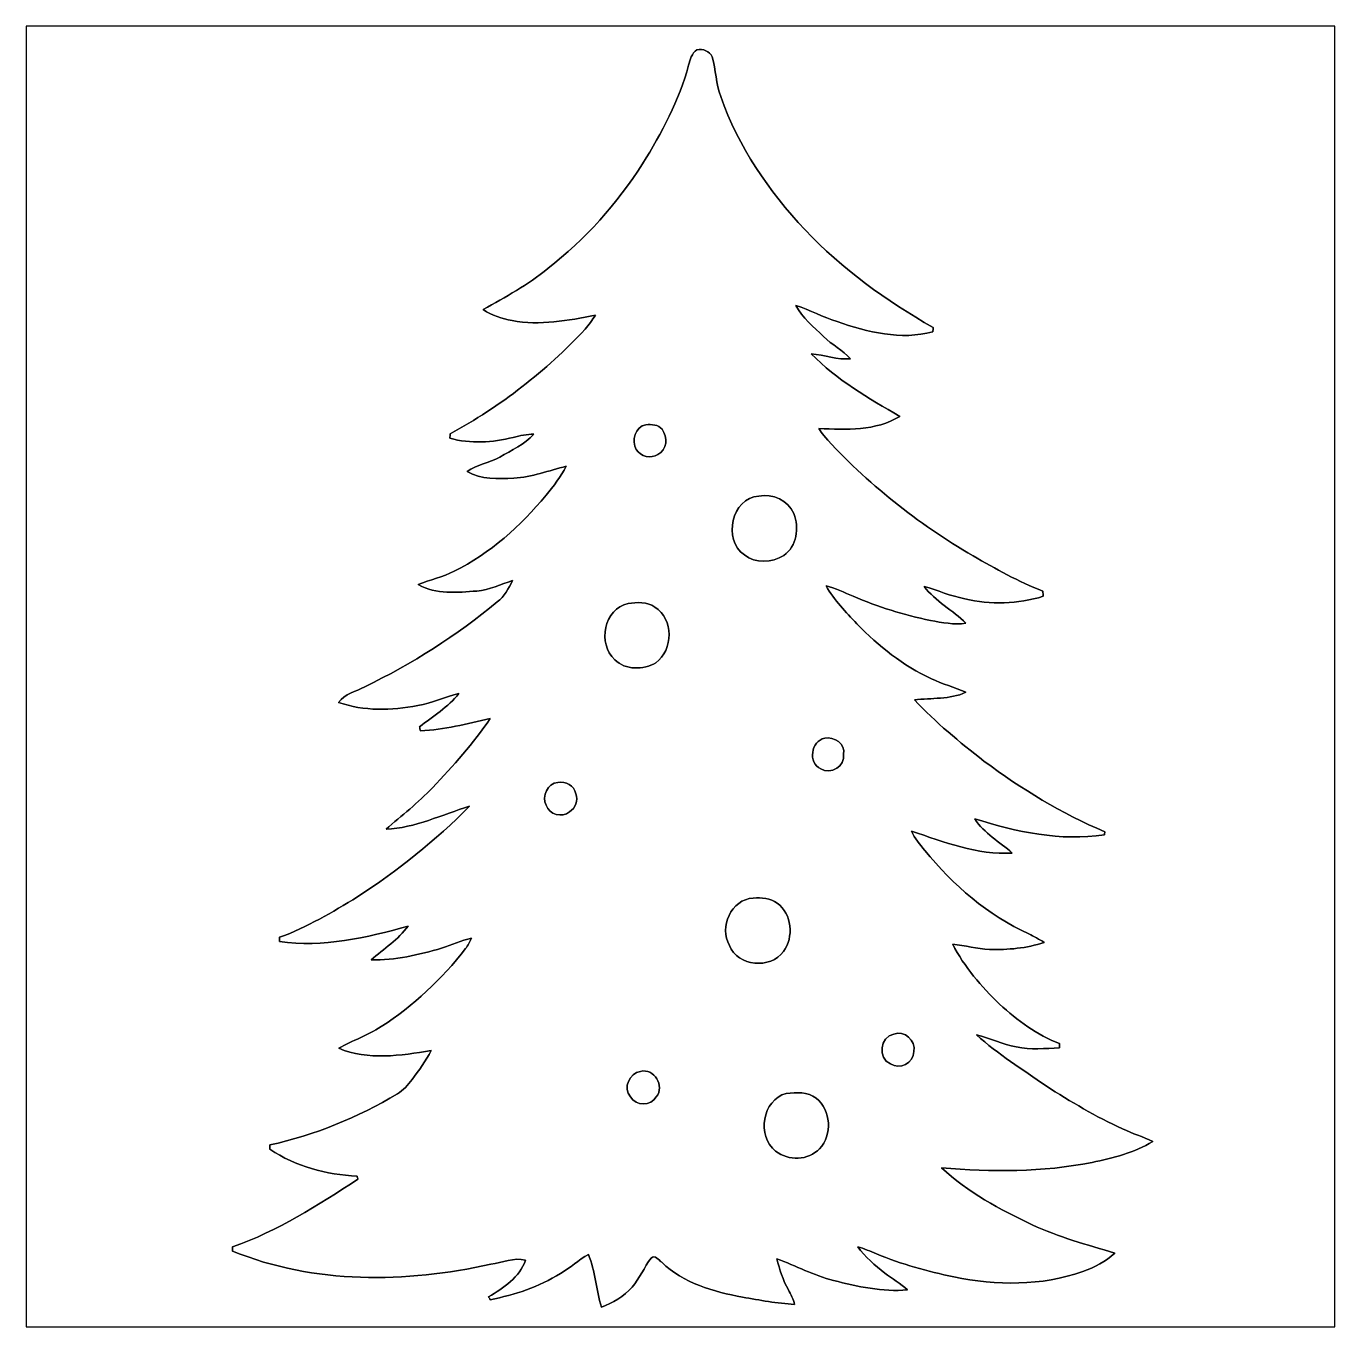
# Model space of a CAD drawing. Header units: centimetres. Extents: x -16.8 to 16.8, y -16.7 to 16.7.
import ezdxf

# ---------------------------------------------------------------- set-up
doc = ezdxf.new("R2010")
doc.units = ezdxf.units.CM
doc.header["$MEASUREMENT"] = 0
doc.layers.add('Layer 1', color=7, linetype='Continuous')

msp = doc.modelspace()

# ---------------------------------------------------------------- linework, layer by layer
at = {"layer": 'Layer 1', "color": 7}
for points, knots in [([(-16.77458, 16.66875), (-16.77458, 16.66875), (16.77458, 16.66875), (16.77458, 16.66875), (16.77458, 16.66875), (16.77458, 16.66875), (16.77458, -16.66875), (16.77458, -16.66875), (16.77458, -16.66875), (16.77458, -16.66875), (-16.77458, -16.66875), (-16.77458, -16.66875), (-16.77458, -16.66875), (-16.77458, -16.66875), (-16.77458, 16.66875), (-16.77458, 16.66875), (-16.77458, 16.66875), (-16.77458, 16.66875), (-16.77458, 16.66875), (-16.77458, 16.66875)], [0, 0, 0, 0, 0.16666667, 0.16666667, 0.16666667, 0.16666667, 0.33333333, 0.33333333, 0.33333333, 0.33333333, 0.5, 0.5, 0.5, 0.5, 0.66666667, 0.66666667, 0.66666667, 0.66666667, 1, 1, 1, 1]), ([(0.41945, 16.06091), (0.28751, 15.97519), (0.24342, 15.81079), (0.20779, 15.66792), (0.20779, 15.66792), (-0.03563, 14.76446), (-0.48331, 13.93366), (-0.97084, 13.14132), (-0.97084, 13.14132), (-1.62772, 12.12321), (-2.43911, 11.19681), (-3.4036, 10.4588), (-3.4036, 10.4588), (-3.90701, 10.03759), (-4.49086, 9.72996), (-5.05672, 9.40294), (-5.05672, 9.40294), (-4.83729, 9.25195), (-4.57447, 9.18069), (-4.31765, 9.12283), (-4.31765, 9.12283), (-3.60433, 8.98878), (-2.88255, 9.1253), (-2.18123, 9.26077), (-2.18123, 9.26077), (-2.26272, 9.13624), (-2.34809, 9.01418), (-2.44651, 8.9027), (-2.44651, 8.9027), (-3.44311, 7.82814), (-4.61716, 6.92115), (-5.90338, 6.21982), (-5.90338, 6.21982), (-5.90585, 6.19266), (-5.91044, 6.13869), (-5.91256, 6.11152), (-5.91256, 6.11152), (-5.38445, 5.95313), (-4.81753, 5.99969), (-4.28766, 6.12951), (-4.28766, 6.12951), (-4.11409, 6.17467), (-3.937, 6.20466), (-3.75779, 6.21277), (-3.75779, 6.21277), (-4.00085, 5.95277), (-4.32858, 5.79402), (-4.63479, 5.62187), (-4.63479, 5.62187), (-4.90149, 5.47229), (-5.22605, 5.43701), (-5.47335, 5.25498), (-5.47335, 5.25498), (-5.11493, 5.04578), (-4.6736, 5.06483), (-4.27461, 5.08388), (-4.27461, 5.08388), (-3.81106, 5.11281), (-3.37432, 5.27826), (-2.92806, 5.38903), (-2.92806, 5.38903), (-3.0667, 5.11986), (-3.25367, 4.87856), (-3.44488, 4.64467), (-3.44488, 4.64467), (-4.09998, 3.85727), (-4.87962, 3.1556), (-5.80319, 2.6991), (-5.80319, 2.6991), (-6.09459, 2.546), (-6.41985, 2.48214), (-6.72147, 2.35444), (-6.72147, 2.35444), (-6.26357, 2.09515), (-5.72064, 2.15759), (-5.21935, 2.1904), (-5.21935, 2.1904), (-4.89832, 2.21827), (-4.60763, 2.36255), (-4.3053, 2.45992), (-4.3053, 2.45992), (-4.40831, 2.25989), (-4.51732, 2.05176), (-4.69653, 1.90959), (-4.69653, 1.90959), (-5.73934, 1.05516), (-6.88093, 0.31891), (-8.0966, -0.26388), (-8.0966, -0.26388), (-8.3252, -0.38418), (-8.60566, -0.44732), (-8.76794, -0.66499), (-8.76794, -0.66499), (-8.11495, -0.889), (-7.40445, -0.87806), (-6.73382, -0.74436), (-6.73382, -0.74436), (-6.37293, -0.67733), (-6.03532, -0.5267), (-5.68078, -0.43639), (-5.68078, -0.43639), (-5.95912, -0.78105), (-6.33977, -1.02553), (-6.69184, -1.28729), (-6.69184, -1.28729), (-6.68514, -1.31304), (-6.67173, -1.36419), (-6.66503, -1.38959), (-6.66503, -1.38959), (-6.05649, -1.36878), (-5.46735, -1.21003), (-4.87751, -1.0728), (-4.87751, -1.0728), (-5.30825, -1.71309), (-5.82613, -2.29164), (-6.35811, -2.84939), (-6.35811, -2.84939), (-6.72324, -3.23956), (-7.14939, -3.56376), (-7.54944, -3.91583), (-7.54944, -3.91583), (-6.79556, -3.88232), (-6.1154, -3.53801), (-5.40561, -3.3274), (-5.40561, -3.3274), (-6.28086, -4.19806), (-7.24817, -4.97628), (-8.28216, -5.65115), (-8.28216, -5.65115), (-8.92457, -6.03885), (-9.57404, -6.42973), (-10.28241, -6.68549), (-10.28241, -6.68549), (-10.28241, -6.71301), (-10.28241, -6.76804), (-10.28277, -6.79556), (-10.28277, -6.79556), (-9.16799, -6.95113), (-8.04721, -6.69466), (-6.97865, -6.39833), (-6.97865, -6.39833), (-7.23971, -6.74264), (-7.60166, -6.98782), (-7.93291, -7.2584), (-7.93291, -7.2584), (-7.31696, -7.28239), (-6.70983, -7.13317), (-6.12316, -6.96136), (-6.12316, -6.96136), (-5.86528, -6.88481), (-5.62081, -6.76381), (-5.35587, -6.71019), (-5.35587, -6.71019), (-5.39962, -6.80297), (-5.44759, -6.89504), (-5.5118, -6.97583), (-5.5118, -6.97583), (-6.11717, -7.7537), (-6.84318, -8.44656), (-7.6775, -8.97396), (-7.6775, -8.97396), (-8.01617, -9.20186), (-8.40881, -9.32533), (-8.76053, -9.52747), (-8.76053, -9.52747), (-8.01194, -9.84779), (-7.17127, -9.71268), (-6.39269, -9.58956), (-6.39269, -9.58956), (-6.5278, -9.8552), (-6.70595, -10.09403), (-6.88269, -10.33251), (-6.88269, -10.33251), (-6.98959, -10.4708), (-7.10424, -10.60909), (-7.25699, -10.69869), (-7.25699, -10.69869), (-8.27264, -11.29877), (-9.37683, -11.75879), (-10.53218, -12.00644), (-10.53218, -12.00644), (-10.53112, -12.03431), (-10.52971, -12.09005), (-10.52865, -12.11756), (-10.52865, -12.11756), (-9.86825, -12.55924), (-9.07697, -12.76526), (-8.28993, -12.8083), (-8.28993, -12.8083), (-8.28534, -12.82735), (-8.27617, -12.86616), (-8.27158, -12.88521), (-8.27158, -12.88521), (-9.29287, -13.54808), (-10.32722, -14.21483), (-11.48292, -14.62123), (-11.48292, -14.62123), (-11.48292, -14.64839), (-11.48292, -14.70272), (-11.48292, -14.72988), (-11.48292, -14.72988), (-9.39024, -15.57761), (-7.0418, -15.55221), (-4.86481, -15.06502), (-4.86481, -15.06502), (-4.57024, -15.02198), (-4.27179, -14.88228), (-3.97087, -14.95989), (-3.97087, -14.95989), (-4.12644, -15.3984), (-4.53249, -15.6778), (-4.9216, -15.89652), (-4.9216, -15.89652), (-4.91102, -15.91557), (-4.89021, -15.95367), (-4.87962, -15.97272), (-4.87962, -15.97272), (-4.24744, -15.85101), (-3.6262, -15.64499), (-3.07904, -15.30068), (-3.07904, -15.30068), (-2.82504, -15.15851), (-2.61267, -14.95496), (-2.35973, -14.81173), (-2.35973, -14.81173), (-2.1904, -15.24706), (-2.15547, -15.71766), (-2.02918, -16.16534), (-2.02918, -16.16534), (-1.73778, -16.04998), (-1.45239, -15.89229), (-1.24319, -15.65416), (-1.24319, -15.65416), (-1.0414, -15.43156), (-0.93521, -15.14299), (-0.75389, -14.90733), (-0.75389, -14.90733), (-0.6537, -14.81032), (-0.55668, -14.96307), (-0.48048, -15.01457), (-0.48048, -15.01457), (0.07444, -15.55538), (0.84914, -15.77022), (1.58997, -15.90851), (1.58997, -15.90851), (2.03235, -15.98401), (2.47509, -16.07009), (2.92417, -16.09372), (2.92417, -16.09372), (2.89137, -15.96108), (2.83139, -15.83761), (2.76472, -15.71942), (2.76472, -15.71942), (2.62396, -15.47213), (2.54141, -15.19661), (2.47156, -14.9225), (2.47156, -14.9225), (2.95769, -15.10171), (3.41665, -15.3543), (3.92218, -15.4813), (3.92218, -15.4813), (4.54025, -15.63617), (5.17596, -15.77693), (5.81766, -15.72366), (5.81766, -15.72366), (5.64515, -15.55362), (5.42431, -15.44355), (5.23628, -15.29327), (5.23628, -15.29327), (4.9844, -15.09289), (4.73393, -14.87946), (4.54448, -14.61664), (4.54448, -14.61664), (4.71029, -14.66321), (4.86763, -14.73341), (5.02673, -14.79832), (5.02673, -14.79832), (5.6642, -15.06396), (6.33271, -15.24776), (7.00793, -15.38817), (7.00793, -15.38817), (8.09625, -15.61218), (9.25548, -15.62664), (10.3124, -15.25164), (10.3124, -15.25164), (10.60626, -15.13875), (10.90648, -15.00434), (11.13261, -14.77963), (11.13261, -14.77963), (10.41788, -14.56514), (9.69539, -14.36582), (9.01559, -14.05326), (9.01559, -14.05326), (8.18656, -13.66449), (7.36812, -13.21611), (6.69043, -12.59346), (6.69043, -12.59346), (7.97631, -12.706), (9.28052, -12.7067), (10.55088, -12.45376), (10.55088, -12.45376), (11.08745, -12.33946), (11.63708, -12.21317), (12.10733, -11.91754), (12.10733, -11.91754), (11.85686, -11.79371), (11.58699, -11.71681), (11.3351, -11.59651), (11.3351, -11.59651), (10.65001, -11.28395), (10.0016, -10.89801), (9.37048, -10.48949), (9.37048, -10.48949), (8.76582, -10.07251), (8.13647, -9.68269), (7.59178, -9.18598), (7.59178, -9.18598), (7.93644, -9.27029), (8.25923, -9.42869), (8.60954, -9.49184), (8.60954, -9.49184), (8.97361, -9.57827), (9.35037, -9.53382), (9.72009, -9.51618), (9.72009, -9.51618), (9.71832, -9.48972), (9.71479, -9.43681), (9.71303, -9.40999), (9.71303, -9.40999), (9.13941, -9.18457), (8.63282, -8.81345), (8.18162, -8.39893), (8.18162, -8.39893), (7.71454, -7.9435), (7.27287, -7.44714), (6.97865, -6.86012), (6.97865, -6.86012), (7.29297, -6.90245), (7.60342, -6.97371), (7.92092, -6.99699), (7.92092, -6.99699), (8.39364, -7.00758), (8.87518, -6.96842), (9.32568, -6.81496), (9.32568, -6.81496), (9.19621, -6.73594), (9.06251, -6.66503), (8.92669, -6.59906), (8.92669, -6.59906), (7.88035, -6.11646), (6.98888, -5.34635), (6.26216, -4.46123), (6.26216, -4.46123), (6.13586, -4.30495), (6.00992, -4.14655), (5.91961, -3.96699), (5.91961, -3.96699), (6.75746, -4.23721), (7.60624, -4.57764), (8.50441, -4.52579), (8.50441, -4.52579), (8.18233, -4.23827), (7.78157, -4.02131), (7.54556, -3.64913), (7.54556, -3.64913), (8.61413, -3.98921), (9.74125, -4.22381), (10.86626, -4.06153), (10.86626, -4.06153), (10.87014, -4.04072), (10.8779, -3.99909), (10.88178, -3.97828), (10.88178, -3.97828), (9.77159, -3.51966), (8.74395, -2.88008), (7.7791, -2.16923), (7.7791, -2.16923), (7.1568, -1.67958), (6.53909, -1.17898), (5.99757, -0.59937), (5.99757, -0.59937), (6.4329, -0.54645), (6.90633, -0.59373), (7.3152, -0.40569), (7.3152, -0.40569), (7.02522, -0.27869), (6.71936, -0.19085), (6.43114, -0.05927), (6.43114, -0.05927), (5.71077, 0.27764), (5.07259, 0.77646), (4.52437, 1.34938), (4.52437, 1.34938), (4.23404, 1.65029), (3.94229, 1.96003), (3.73098, 2.32304), (3.73098, 2.32304), (3.97369, 2.27013), (4.19347, 2.14912), (4.42277, 2.05705), (4.42277, 2.05705), (5.06166, 1.78576), (5.7277, 1.57656), (6.40786, 1.43686), (6.40786, 1.43686), (6.70666, 1.38218), (7.01393, 1.31974), (7.31873, 1.36419), (7.31873, 1.36419), (6.97936, 1.70004), (6.53556, 1.92299), (6.24417, 2.31105), (6.24417, 2.31105), (6.59271, 2.20698), (6.92926, 2.0641), (7.28698, 1.99037), (7.28698, 1.99037), (7.94702, 1.82598), (8.64976, 1.85914), (9.29993, 2.05493), (9.29993, 2.05493), (9.29569, 2.09973), (9.29181, 2.14418), (9.28829, 2.18863), (9.28829, 2.18863), (8.66422, 2.42958), (8.08037, 2.7619), (7.49935, 3.09104), (7.49935, 3.09104), (6.08118, 3.92395), (4.77061, 4.95053), (3.6703, 6.17608), (3.6703, 6.17608), (3.62373, 6.23111), (3.58634, 6.2932), (3.55, 6.35494), (3.55, 6.35494), (4.24392, 6.33095), (5.00839, 6.28474), (5.62292, 6.66821), (5.62292, 6.66821), (4.81824, 7.1247), (4.00544, 7.60412), (3.35386, 8.27017), (3.35386, 8.27017), (3.69147, 8.23701), (4.01884, 8.11354), (4.36245, 8.14282), (4.36245, 8.14282), (4.16172, 8.36789), (3.8795, 8.49806), (3.66713, 8.71149), (3.66713, 8.71149), (3.41701, 8.96232), (3.12843, 9.19233), (2.95769, 9.50983), (2.95769, 9.50983), (3.31682, 9.39024), (3.65407, 9.2135), (4.01461, 9.09743), (4.01461, 9.09743), (4.79672, 8.82191), (5.64832, 8.61695), (6.47241, 8.83285), (6.47241, 8.83285), (6.47312, 8.86107), (6.47418, 8.91716), (6.47453, 8.94539), (6.47453, 8.94539), (5.27826, 9.63154), (4.14126, 10.44152), (3.19264, 11.44799), (3.19264, 11.44799), (2.26483, 12.43436), (1.47955, 13.58053), (1.03187, 14.86535), (1.03187, 14.86535), (0.90876, 15.19237), (0.90523, 15.54586), (0.81209, 15.87959), (0.81209, 15.87959), (0.75353, 16.02952), (0.57079, 16.0976), (0.41945, 16.06091)], [0, 0, 0, 0, 0.00819672, 0.00819672, 0.00819672, 0.00819672, 0.01639344, 0.01639344, 0.01639344, 0.01639344, 0.02459016, 0.02459016, 0.02459016, 0.02459016, 0.03278689, 0.03278689, 0.03278689, 0.03278689, 0.04098361, 0.04098361, 0.04098361, 0.04098361, 0.04918033, 0.04918033, 0.04918033, 0.04918033, 0.05737705, 0.05737705, 0.05737705, 0.05737705, 0.06557377, 0.06557377, 0.06557377, 0.06557377, 0.07377049, 0.07377049, 0.07377049, 0.07377049, 0.08196721, 0.08196721, 0.08196721, 0.08196721, 0.09016393, 0.09016393, 0.09016393, 0.09016393, 0.09836066, 0.09836066, 0.09836066, 0.09836066, 0.10655738, 0.10655738, 0.10655738, 0.10655738, 0.1147541, 0.1147541, 0.1147541, 0.1147541, 0.12295082, 0.12295082, 0.12295082, 0.12295082, 0.13114754, 0.13114754, 0.13114754, 0.13114754, 0.13934426, 0.13934426, 0.13934426, 0.13934426, 0.14754098, 0.14754098, 0.14754098, 0.14754098, 0.1557377, 0.1557377, 0.1557377, 0.1557377, 0.16393443, 0.16393443, 0.16393443, 0.16393443, 0.17213115, 0.17213115, 0.17213115, 0.17213115, 0.18032787, 0.18032787, 0.18032787, 0.18032787, 0.18852459, 0.18852459, 0.18852459, 0.18852459, 0.19672131, 0.19672131, 0.19672131, 0.19672131, 0.20491803, 0.20491803, 0.20491803, 0.20491803, 0.21311475, 0.21311475, 0.21311475, 0.21311475, 0.22131148, 0.22131148, 0.22131148, 0.22131148, 0.2295082, 0.2295082, 0.2295082, 0.2295082, 0.23770492, 0.23770492, 0.23770492, 0.23770492, 0.24590164, 0.24590164, 0.24590164, 0.24590164, 0.25409836, 0.25409836, 0.25409836, 0.25409836, 0.26229508, 0.26229508, 0.26229508, 0.26229508, 0.2704918, 0.2704918, 0.2704918, 0.2704918, 0.27868852, 0.27868852, 0.27868852, 0.27868852, 0.28688525, 0.28688525, 0.28688525, 0.28688525, 0.29508197, 0.29508197, 0.29508197, 0.29508197, 0.30327869, 0.30327869, 0.30327869, 0.30327869, 0.31147541, 0.31147541, 0.31147541, 0.31147541, 0.31967213, 0.31967213, 0.31967213, 0.31967213, 0.32786885, 0.32786885, 0.32786885, 0.32786885, 0.33606557, 0.33606557, 0.33606557, 0.33606557, 0.3442623, 0.3442623, 0.3442623, 0.3442623, 0.35245902, 0.35245902, 0.35245902, 0.35245902, 0.36065574, 0.36065574, 0.36065574, 0.36065574, 0.36885246, 0.36885246, 0.36885246, 0.36885246, 0.37704918, 0.37704918, 0.37704918, 0.37704918, 0.3852459, 0.3852459, 0.3852459, 0.3852459, 0.39344262, 0.39344262, 0.39344262, 0.39344262, 0.40163934, 0.40163934, 0.40163934, 0.40163934, 0.40983607, 0.40983607, 0.40983607, 0.40983607, 0.41803279, 0.41803279, 0.41803279, 0.41803279, 0.42622951, 0.42622951, 0.42622951, 0.42622951, 0.43442623, 0.43442623, 0.43442623, 0.43442623, 0.44262295, 0.44262295, 0.44262295, 0.44262295, 0.45081967, 0.45081967, 0.45081967, 0.45081967, 0.45901639, 0.45901639, 0.45901639, 0.45901639, 0.46721311, 0.46721311, 0.46721311, 0.46721311, 0.47540984, 0.47540984, 0.47540984, 0.47540984, 0.48360656, 0.48360656, 0.48360656, 0.48360656, 0.49180328, 0.49180328, 0.49180328, 0.49180328, 0.5, 0.5, 0.5, 0.5, 0.50819672, 0.50819672, 0.50819672, 0.50819672, 0.51639344, 0.51639344, 0.51639344, 0.51639344, 0.52459016, 0.52459016, 0.52459016, 0.52459016, 0.53278689, 0.53278689, 0.53278689, 0.53278689, 0.54098361, 0.54098361, 0.54098361, 0.54098361, 0.54918033, 0.54918033, 0.54918033, 0.54918033, 0.55737705, 0.55737705, 0.55737705, 0.55737705, 0.56557377, 0.56557377, 0.56557377, 0.56557377, 0.57377049, 0.57377049, 0.57377049, 0.57377049, 0.58196721, 0.58196721, 0.58196721, 0.58196721, 0.59016393, 0.59016393, 0.59016393, 0.59016393, 0.59836066, 0.59836066, 0.59836066, 0.59836066, 0.60655738, 0.60655738, 0.60655738, 0.60655738, 0.6147541, 0.6147541, 0.6147541, 0.6147541, 0.62295082, 0.62295082, 0.62295082, 0.62295082, 0.63114754, 0.63114754, 0.63114754, 0.63114754, 0.63934426, 0.63934426, 0.63934426, 0.63934426, 0.64754098, 0.64754098, 0.64754098, 0.64754098, 0.6557377, 0.6557377, 0.6557377, 0.6557377, 0.66393443, 0.66393443, 0.66393443, 0.66393443, 0.67213115, 0.67213115, 0.67213115, 0.67213115, 0.68032787, 0.68032787, 0.68032787, 0.68032787, 0.68852459, 0.68852459, 0.68852459, 0.68852459, 0.69672131, 0.69672131, 0.69672131, 0.69672131, 0.70491803, 0.70491803, 0.70491803, 0.70491803, 0.71311475, 0.71311475, 0.71311475, 0.71311475, 0.72131148, 0.72131148, 0.72131148, 0.72131148, 0.7295082, 0.7295082, 0.7295082, 0.7295082, 0.73770492, 0.73770492, 0.73770492, 0.73770492, 0.74590164, 0.74590164, 0.74590164, 0.74590164, 0.75409836, 0.75409836, 0.75409836, 0.75409836, 0.76229508, 0.76229508, 0.76229508, 0.76229508, 0.7704918, 0.7704918, 0.7704918, 0.7704918, 0.77868852, 0.77868852, 0.77868852, 0.77868852, 0.78688525, 0.78688525, 0.78688525, 0.78688525, 0.79508197, 0.79508197, 0.79508197, 0.79508197, 0.80327869, 0.80327869, 0.80327869, 0.80327869, 0.81147541, 0.81147541, 0.81147541, 0.81147541, 0.81967213, 0.81967213, 0.81967213, 0.81967213, 0.82786885, 0.82786885, 0.82786885, 0.82786885, 0.83606557, 0.83606557, 0.83606557, 0.83606557, 0.8442623, 0.8442623, 0.8442623, 0.8442623, 0.85245902, 0.85245902, 0.85245902, 0.85245902, 0.86065574, 0.86065574, 0.86065574, 0.86065574, 0.86885246, 0.86885246, 0.86885246, 0.86885246, 0.87704918, 0.87704918, 0.87704918, 0.87704918, 0.8852459, 0.8852459, 0.8852459, 0.8852459, 0.89344262, 0.89344262, 0.89344262, 0.89344262, 0.90163934, 0.90163934, 0.90163934, 0.90163934, 0.90983607, 0.90983607, 0.90983607, 0.90983607, 0.91803279, 0.91803279, 0.91803279, 0.91803279, 0.92622951, 0.92622951, 0.92622951, 0.92622951, 0.93442623, 0.93442623, 0.93442623, 0.93442623, 0.94262295, 0.94262295, 0.94262295, 0.94262295, 0.95081967, 0.95081967, 0.95081967, 0.95081967, 0.95901639, 0.95901639, 0.95901639, 0.95901639, 0.96721311, 0.96721311, 0.96721311, 0.96721311, 0.97540984, 0.97540984, 0.97540984, 0.97540984, 0.98360656, 0.98360656, 0.98360656, 0.98360656, 1, 1, 1, 1]), ([(-0.88512, 6.45372), (-0.74507, 6.46501), (-0.5655, 6.46077), (-0.47272, 6.33554), (-0.47272, 6.33554), (-0.32138, 6.1468), (-0.33973, 5.80108), (-0.57961, 5.69383), (-0.57961, 5.69383), (-0.75847, 5.56648), (-1.01565, 5.64586), (-1.13489, 5.81448), (-1.13489, 5.81448), (-1.26577, 6.04132), (-1.16381, 6.40644), (-0.88512, 6.45372)], [0, 0, 0, 0, 0.2, 0.2, 0.2, 0.2, 0.4, 0.4, 0.4, 0.4, 0.6, 0.6, 0.6, 0.6, 1, 1, 1, 1]), ([(2.00695, 4.62562), (2.36149, 4.69547), (2.75943, 4.51344), (2.90336, 4.17371), (2.90336, 4.17371), (3.05082, 3.81564), (2.98379, 3.33093), (2.64513, 3.10339), (2.64513, 3.10339), (2.34703, 2.91747), (1.92088, 2.88219), (1.63724, 3.11856), (1.63724, 3.11856), (1.08232, 3.50873), (1.30598, 4.56777), (2.00695, 4.62562)], [0, 0, 0, 0, 0.2, 0.2, 0.2, 0.2, 0.4, 0.4, 0.4, 0.4, 0.6, 0.6, 0.6, 0.6, 1, 1, 1, 1]), ([(-1.34373, 1.87078), (-1.11266, 1.90359), (-0.85584, 1.92088), (-0.65405, 1.77871), (-0.65405, 1.77871), (-0.16828, 1.47391), (-0.18979, 0.68298), (-0.63006, 0.3489), (-0.63006, 0.3489), (-0.95391, 0.17004), (-1.41005, 0.15487), (-1.68628, 0.43004), (-1.68628, 0.43004), (-2.13501, 0.83538), (-1.96215, 1.73919), (-1.34373, 1.87078)], [0, 0, 0, 0, 0.2, 0.2, 0.2, 0.2, 0.4, 0.4, 0.4, 0.4, 0.6, 0.6, 0.6, 0.6, 1, 1, 1, 1]), ([(3.69746, -1.57903), (3.93524, -1.54552), (4.2358, -1.71662), (4.18112, -1.99319), (4.18112, -1.99319), (4.2358, -2.30646), (3.85092, -2.51531), (3.59339, -2.36855), (3.59339, -2.36855), (3.26214, -2.21439), (3.34363, -1.65312), (3.69746, -1.57903)], [0, 0, 0, 0, 0.25, 0.25, 0.25, 0.25, 0.5, 0.5, 0.5, 0.5, 1, 1, 1, 1]), ([(-3.1429, -2.7178), (-2.94534, -2.68111), (-2.72027, -2.79647), (-2.68464, -3.00355), (-2.68464, -3.00355), (-2.61761, -3.17782), (-2.69381, -3.3722), (-2.84268, -3.47169), (-2.84268, -3.47169), (-3.03036, -3.6322), (-3.36656, -3.53236), (-3.44241, -3.30059), (-3.44241, -3.30059), (-3.55988, -3.07622), (-3.41313, -2.72697), (-3.1429, -2.7178)], [0, 0, 0, 0, 0.2, 0.2, 0.2, 0.2, 0.4, 0.4, 0.4, 0.4, 0.6, 0.6, 0.6, 0.6, 1, 1, 1, 1]), ([(1.86443, -5.67761), (2.07539, -5.66208), (2.30187, -5.68889), (2.48179, -5.80849), (2.48179, -5.80849), (2.86103, -6.08471), (2.90654, -6.67985), (2.64125, -7.04991), (2.64125, -7.04991), (2.3047, -7.50288), (1.4672, -7.43902), (1.25483, -6.89575), (1.25483, -6.89575), (0.98566, -6.42514), (1.29752, -5.71112), (1.86443, -5.67761)], [0, 0, 0, 0, 0.2, 0.2, 0.2, 0.2, 0.4, 0.4, 0.4, 0.4, 0.6, 0.6, 0.6, 0.6, 1, 1, 1, 1]), ([(5.46488, -9.16834), (5.73617, -9.06216), (6.04344, -9.33132), (5.98346, -9.6139), (5.98346, -9.6139), (5.97747, -9.906), (5.62081, -10.09474), (5.38092, -9.92858), (5.38092, -9.92858), (5.04578, -9.79205), (5.12092, -9.22479), (5.46488, -9.16834)], [0, 0, 0, 0, 0.25, 0.25, 0.25, 0.25, 0.5, 0.5, 0.5, 0.5, 1, 1, 1, 1]), ([(-1.02588, -10.12331), (-0.67804, -10.02524), (-0.39335, -10.50325), (-0.61983, -10.7756), (-0.61983, -10.7756), (-0.75424, -11.01831), (-1.14441, -11.00878), (-1.28446, -10.77489), (-1.28446, -10.77489), (-1.47779, -10.54876), (-1.31374, -10.15682), (-1.02588, -10.12331)], [0, 0, 0, 0, 0.25, 0.25, 0.25, 0.25, 0.5, 0.5, 0.5, 0.5, 1, 1, 1, 1]), ([(2.71286, -10.68634), (2.96792, -10.65883), (3.26425, -10.63484), (3.47557, -10.81158), (3.47557, -10.81158), (3.86151, -11.11109), (3.89855, -11.75138), (3.56623, -12.10451), (3.56623, -12.10451), (3.27166, -12.4079), (2.76719, -12.42095), (2.43875, -12.16695), (2.43875, -12.16695), (1.9498, -11.77678), (2.09056, -10.85427), (2.71286, -10.68634)], [0, 0, 0, 0, 0.2, 0.2, 0.2, 0.2, 0.4, 0.4, 0.4, 0.4, 0.6, 0.6, 0.6, 0.6, 1, 1, 1, 1])]:
    msp.add_open_spline(points, degree=3, knots=knots, dxfattribs=at)
at = {"layer": 'Layer 1', "color": 252}
for points, knots in [([(0.41945, 16.06091), (0.57079, 16.0976), (0.75353, 16.02952), (0.81209, 15.87959), (0.81209, 15.87959), (0.90523, 15.54586), (0.90876, 15.19237), (1.03187, 14.86535), (1.03187, 14.86535), (1.47955, 13.58053), (2.26483, 12.43436), (3.19264, 11.44799), (3.19264, 11.44799), (4.14126, 10.44152), (5.27826, 9.63154), (6.47453, 8.94539), (6.47453, 8.94539), (6.47418, 8.91716), (6.47312, 8.86107), (6.47241, 8.83285), (6.47241, 8.83285), (5.64832, 8.61695), (4.79672, 8.82191), (4.01461, 9.09743), (4.01461, 9.09743), (3.65407, 9.2135), (3.31682, 9.39024), (2.95769, 9.50983), (2.95769, 9.50983), (3.12843, 9.19233), (3.41701, 8.96232), (3.66713, 8.71149), (3.66713, 8.71149), (3.8795, 8.49806), (4.16172, 8.36789), (4.36245, 8.14282), (4.36245, 8.14282), (4.01884, 8.11354), (3.69147, 8.23701), (3.35386, 8.27017), (3.35386, 8.27017), (4.00544, 7.60412), (4.81824, 7.1247), (5.62292, 6.66821), (5.62292, 6.66821), (5.00839, 6.28474), (4.24392, 6.33095), (3.55, 6.35494), (3.55, 6.35494), (3.58634, 6.2932), (3.62373, 6.23111), (3.6703, 6.17608), (3.6703, 6.17608), (4.77061, 4.95053), (6.08118, 3.92395), (7.49935, 3.09104), (7.49935, 3.09104), (8.08037, 2.7619), (8.66422, 2.42958), (9.28829, 2.18863), (9.28829, 2.18863), (9.29181, 2.14418), (9.29569, 2.09973), (9.29993, 2.05493), (9.29993, 2.05493), (8.64976, 1.85914), (7.94702, 1.82598), (7.28698, 1.99037), (7.28698, 1.99037), (6.92926, 2.0641), (6.59271, 2.20698), (6.24417, 2.31105), (6.24417, 2.31105), (6.53556, 1.92299), (6.97936, 1.70004), (7.31873, 1.36419), (7.31873, 1.36419), (7.01393, 1.31974), (6.70666, 1.38218), (6.40786, 1.43686), (6.40786, 1.43686), (5.7277, 1.57656), (5.06166, 1.78576), (4.42277, 2.05705), (4.42277, 2.05705), (4.19347, 2.14912), (3.97369, 2.27013), (3.73098, 2.32304), (3.73098, 2.32304), (3.94229, 1.96003), (4.23404, 1.65029), (4.52437, 1.34938), (4.52437, 1.34938), (5.07259, 0.77646), (5.71077, 0.27764), (6.43114, -0.05927), (6.43114, -0.05927), (6.71936, -0.19085), (7.02522, -0.27869), (7.3152, -0.40569), (7.3152, -0.40569), (6.90633, -0.59373), (6.4329, -0.54645), (5.99757, -0.59937), (5.99757, -0.59937), (6.53909, -1.17898), (7.1568, -1.67958), (7.7791, -2.16923), (7.7791, -2.16923), (8.74395, -2.88008), (9.77159, -3.51966), (10.88178, -3.97828), (10.88178, -3.97828), (10.8779, -3.99909), (10.87014, -4.04072), (10.86626, -4.06153), (10.86626, -4.06153), (9.74125, -4.22381), (8.61413, -3.98921), (7.54556, -3.64913), (7.54556, -3.64913), (7.78157, -4.02131), (8.18233, -4.23827), (8.50441, -4.52579), (8.50441, -4.52579), (7.60624, -4.57764), (6.75746, -4.23721), (5.91961, -3.96699), (5.91961, -3.96699), (6.00992, -4.14655), (6.13586, -4.30495), (6.26216, -4.46123), (6.26216, -4.46123), (6.98888, -5.34635), (7.88035, -6.11646), (8.92669, -6.59906), (8.92669, -6.59906), (9.06251, -6.66503), (9.19621, -6.73594), (9.32568, -6.81496), (9.32568, -6.81496), (8.87518, -6.96842), (8.39364, -7.00758), (7.92092, -6.99699), (7.92092, -6.99699), (7.60342, -6.97371), (7.29297, -6.90245), (6.97865, -6.86012), (6.97865, -6.86012), (7.27287, -7.44714), (7.71454, -7.9435), (8.18162, -8.39893), (8.18162, -8.39893), (8.63282, -8.81345), (9.13941, -9.18457), (9.71303, -9.40999), (9.71303, -9.40999), (9.71479, -9.43681), (9.71832, -9.48972), (9.72009, -9.51618), (9.72009, -9.51618), (9.35037, -9.53382), (8.97361, -9.57827), (8.60954, -9.49184), (8.60954, -9.49184), (8.25923, -9.42869), (7.93644, -9.27029), (7.59178, -9.18598), (7.59178, -9.18598), (8.13647, -9.68269), (8.76582, -10.07251), (9.37048, -10.48949), (9.37048, -10.48949), (10.0016, -10.89801), (10.65001, -11.28395), (11.3351, -11.59651), (11.3351, -11.59651), (11.58699, -11.71681), (11.85686, -11.79371), (12.10733, -11.91754), (12.10733, -11.91754), (11.63708, -12.21317), (11.08745, -12.33946), (10.55088, -12.45376), (10.55088, -12.45376), (9.28052, -12.7067), (7.97631, -12.706), (6.69043, -12.59346), (6.69043, -12.59346), (7.36812, -13.21611), (8.18656, -13.66449), (9.01559, -14.05326), (9.01559, -14.05326), (9.69539, -14.36582), (10.41788, -14.56514), (11.13261, -14.77963), (11.13261, -14.77963), (10.90648, -15.00434), (10.60626, -15.13875), (10.3124, -15.25164), (10.3124, -15.25164), (9.25548, -15.62664), (8.09625, -15.61218), (7.00793, -15.38817), (7.00793, -15.38817), (6.33271, -15.24776), (5.6642, -15.06396), (5.02673, -14.79832), (5.02673, -14.79832), (4.86763, -14.73341), (4.71029, -14.66321), (4.54448, -14.61664), (4.54448, -14.61664), (4.73393, -14.87946), (4.9844, -15.09289), (5.23628, -15.29327), (5.23628, -15.29327), (5.42431, -15.44355), (5.64515, -15.55362), (5.81766, -15.72366), (5.81766, -15.72366), (5.17596, -15.77693), (4.54025, -15.63617), (3.92218, -15.4813), (3.92218, -15.4813), (3.41665, -15.3543), (2.95769, -15.10171), (2.47156, -14.9225), (2.47156, -14.9225), (2.54141, -15.19661), (2.62396, -15.47213), (2.76472, -15.71942), (2.76472, -15.71942), (2.83139, -15.83761), (2.89137, -15.96108), (2.92417, -16.09372), (2.92417, -16.09372), (2.47509, -16.07009), (2.03235, -15.98401), (1.58997, -15.90851), (1.58997, -15.90851), (0.84914, -15.77022), (0.07444, -15.55538), (-0.48048, -15.01457), (-0.48048, -15.01457), (-0.55668, -14.96307), (-0.6537, -14.81032), (-0.75389, -14.90733), (-0.75389, -14.90733), (-0.93521, -15.14299), (-1.0414, -15.43156), (-1.24319, -15.65416), (-1.24319, -15.65416), (-1.45239, -15.89229), (-1.73778, -16.04998), (-2.02918, -16.16534), (-2.02918, -16.16534), (-2.15547, -15.71766), (-2.1904, -15.24706), (-2.35973, -14.81173), (-2.35973, -14.81173), (-2.61267, -14.95496), (-2.82504, -15.15851), (-3.07904, -15.30068), (-3.07904, -15.30068), (-3.6262, -15.64499), (-4.24744, -15.85101), (-4.87962, -15.97272), (-4.87962, -15.97272), (-4.89021, -15.95367), (-4.91102, -15.91557), (-4.9216, -15.89652), (-4.9216, -15.89652), (-4.53249, -15.6778), (-4.12644, -15.3984), (-3.97087, -14.95989), (-3.97087, -14.95989), (-4.27179, -14.88228), (-4.57024, -15.02198), (-4.86481, -15.06502), (-4.86481, -15.06502), (-7.0418, -15.55221), (-9.39024, -15.57761), (-11.48292, -14.72988), (-11.48292, -14.72988), (-11.48292, -14.70272), (-11.48292, -14.64839), (-11.48292, -14.62123), (-11.48292, -14.62123), (-10.32722, -14.21483), (-9.29287, -13.54808), (-8.27158, -12.88521), (-8.27158, -12.88521), (-8.27617, -12.86616), (-8.28534, -12.82735), (-8.28993, -12.8083), (-8.28993, -12.8083), (-9.07697, -12.76526), (-9.86825, -12.55924), (-10.52865, -12.11756), (-10.52865, -12.11756), (-10.52971, -12.09005), (-10.53112, -12.03431), (-10.53218, -12.00644), (-10.53218, -12.00644), (-9.37683, -11.75879), (-8.27264, -11.29877), (-7.25699, -10.69869), (-7.25699, -10.69869), (-7.10424, -10.60909), (-6.98959, -10.4708), (-6.88269, -10.33251), (-6.88269, -10.33251), (-6.70595, -10.09403), (-6.5278, -9.8552), (-6.39269, -9.58956), (-6.39269, -9.58956), (-7.17127, -9.71268), (-8.01194, -9.84779), (-8.76053, -9.52747), (-8.76053, -9.52747), (-8.40881, -9.32533), (-8.01617, -9.20186), (-7.6775, -8.97396), (-7.6775, -8.97396), (-6.84318, -8.44656), (-6.11717, -7.7537), (-5.5118, -6.97583), (-5.5118, -6.97583), (-5.44759, -6.89504), (-5.39962, -6.80297), (-5.35587, -6.71019), (-5.35587, -6.71019), (-5.62081, -6.76381), (-5.86528, -6.88481), (-6.12316, -6.96136), (-6.12316, -6.96136), (-6.70983, -7.13317), (-7.31696, -7.28239), (-7.93291, -7.2584), (-7.93291, -7.2584), (-7.60166, -6.98782), (-7.23971, -6.74264), (-6.97865, -6.39833), (-6.97865, -6.39833), (-8.04721, -6.69466), (-9.16799, -6.95113), (-10.28277, -6.79556), (-10.28277, -6.79556), (-10.28241, -6.76804), (-10.28241, -6.71301), (-10.28241, -6.68549), (-10.28241, -6.68549), (-9.57404, -6.42973), (-8.92457, -6.03885), (-8.28216, -5.65115), (-8.28216, -5.65115), (-7.24817, -4.97628), (-6.28086, -4.19806), (-5.40561, -3.3274), (-5.40561, -3.3274), (-6.1154, -3.53801), (-6.79556, -3.88232), (-7.54944, -3.91583), (-7.54944, -3.91583), (-7.14939, -3.56376), (-6.72324, -3.23956), (-6.35811, -2.84939), (-6.35811, -2.84939), (-5.82613, -2.29164), (-5.30825, -1.71309), (-4.87751, -1.0728), (-4.87751, -1.0728), (-5.46735, -1.21003), (-6.05649, -1.36878), (-6.66503, -1.38959), (-6.66503, -1.38959), (-6.67173, -1.36419), (-6.68514, -1.31304), (-6.69184, -1.28729), (-6.69184, -1.28729), (-6.33977, -1.02553), (-5.95912, -0.78105), (-5.68078, -0.43639), (-5.68078, -0.43639), (-6.03532, -0.5267), (-6.37293, -0.67733), (-6.73382, -0.74436), (-6.73382, -0.74436), (-7.40445, -0.87806), (-8.11495, -0.889), (-8.76794, -0.66499), (-8.76794, -0.66499), (-8.60566, -0.44732), (-8.3252, -0.38418), (-8.0966, -0.26388), (-8.0966, -0.26388), (-6.88093, 0.31891), (-5.73934, 1.05516), (-4.69653, 1.90959), (-4.69653, 1.90959), (-4.51732, 2.05176), (-4.40831, 2.25989), (-4.3053, 2.45992), (-4.3053, 2.45992), (-4.60763, 2.36255), (-4.89832, 2.21827), (-5.21935, 2.1904), (-5.21935, 2.1904), (-5.72064, 2.15759), (-6.26357, 2.09515), (-6.72147, 2.35444), (-6.72147, 2.35444), (-6.41985, 2.48214), (-6.09459, 2.546), (-5.80319, 2.6991), (-5.80319, 2.6991), (-4.87962, 3.1556), (-4.09998, 3.85727), (-3.44488, 4.64467), (-3.44488, 4.64467), (-3.25367, 4.87856), (-3.0667, 5.11986), (-2.92806, 5.38903), (-2.92806, 5.38903), (-3.37432, 5.27826), (-3.81106, 5.11281), (-4.27461, 5.08388), (-4.27461, 5.08388), (-4.6736, 5.06483), (-5.11493, 5.04578), (-5.47335, 5.25498), (-5.47335, 5.25498), (-5.22605, 5.43701), (-4.90149, 5.47229), (-4.63479, 5.62187), (-4.63479, 5.62187), (-4.32858, 5.79402), (-4.00085, 5.95277), (-3.75779, 6.21277), (-3.75779, 6.21277), (-3.937, 6.20466), (-4.11409, 6.17467), (-4.28766, 6.12951), (-4.28766, 6.12951), (-4.81753, 5.99969), (-5.38445, 5.95313), (-5.91256, 6.11152), (-5.91256, 6.11152), (-5.91044, 6.13869), (-5.90585, 6.19266), (-5.90338, 6.21982), (-5.90338, 6.21982), (-4.61716, 6.92115), (-3.44311, 7.82814), (-2.44651, 8.9027), (-2.44651, 8.9027), (-2.34809, 9.01418), (-2.26272, 9.13624), (-2.18123, 9.26077), (-2.18123, 9.26077), (-2.88255, 9.1253), (-3.60433, 8.98878), (-4.31765, 9.12283), (-4.31765, 9.12283), (-4.57447, 9.18069), (-4.83729, 9.25195), (-5.05672, 9.40294), (-5.05672, 9.40294), (-4.49086, 9.72996), (-3.90701, 10.03759), (-3.4036, 10.4588), (-3.4036, 10.4588), (-2.43911, 11.19681), (-1.62772, 12.12321), (-0.97084, 13.14132), (-0.97084, 13.14132), (-0.48331, 13.93366), (-0.03563, 14.76446), (0.20779, 15.66792), (0.20779, 15.66792), (0.24342, 15.81079), (0.28751, 15.97519), (0.41945, 16.06091), (0.41945, 16.06091), (0.41945, 16.06091), (0.41945, 16.06091), (0.41945, 16.06091)], [0, 0, 0, 0, 0.00813008, 0.00813008, 0.00813008, 0.00813008, 0.01626016, 0.01626016, 0.01626016, 0.01626016, 0.02439024, 0.02439024, 0.02439024, 0.02439024, 0.03252033, 0.03252033, 0.03252033, 0.03252033, 0.04065041, 0.04065041, 0.04065041, 0.04065041, 0.04878049, 0.04878049, 0.04878049, 0.04878049, 0.05691057, 0.05691057, 0.05691057, 0.05691057, 0.06504065, 0.06504065, 0.06504065, 0.06504065, 0.07317073, 0.07317073, 0.07317073, 0.07317073, 0.08130081, 0.08130081, 0.08130081, 0.08130081, 0.08943089, 0.08943089, 0.08943089, 0.08943089, 0.09756098, 0.09756098, 0.09756098, 0.09756098, 0.10569106, 0.10569106, 0.10569106, 0.10569106, 0.11382114, 0.11382114, 0.11382114, 0.11382114, 0.12195122, 0.12195122, 0.12195122, 0.12195122, 0.1300813, 0.1300813, 0.1300813, 0.1300813, 0.13821138, 0.13821138, 0.13821138, 0.13821138, 0.14634146, 0.14634146, 0.14634146, 0.14634146, 0.15447154, 0.15447154, 0.15447154, 0.15447154, 0.16260163, 0.16260163, 0.16260163, 0.16260163, 0.17073171, 0.17073171, 0.17073171, 0.17073171, 0.17886179, 0.17886179, 0.17886179, 0.17886179, 0.18699187, 0.18699187, 0.18699187, 0.18699187, 0.19512195, 0.19512195, 0.19512195, 0.19512195, 0.20325203, 0.20325203, 0.20325203, 0.20325203, 0.21138211, 0.21138211, 0.21138211, 0.21138211, 0.2195122, 0.2195122, 0.2195122, 0.2195122, 0.22764228, 0.22764228, 0.22764228, 0.22764228, 0.23577236, 0.23577236, 0.23577236, 0.23577236, 0.24390244, 0.24390244, 0.24390244, 0.24390244, 0.25203252, 0.25203252, 0.25203252, 0.25203252, 0.2601626, 0.2601626, 0.2601626, 0.2601626, 0.26829268, 0.26829268, 0.26829268, 0.26829268, 0.27642276, 0.27642276, 0.27642276, 0.27642276, 0.28455285, 0.28455285, 0.28455285, 0.28455285, 0.29268293, 0.29268293, 0.29268293, 0.29268293, 0.30081301, 0.30081301, 0.30081301, 0.30081301, 0.30894309, 0.30894309, 0.30894309, 0.30894309, 0.31707317, 0.31707317, 0.31707317, 0.31707317, 0.32520325, 0.32520325, 0.32520325, 0.32520325, 0.33333333, 0.33333333, 0.33333333, 0.33333333, 0.34146341, 0.34146341, 0.34146341, 0.34146341, 0.3495935, 0.3495935, 0.3495935, 0.3495935, 0.35772358, 0.35772358, 0.35772358, 0.35772358, 0.36585366, 0.36585366, 0.36585366, 0.36585366, 0.37398374, 0.37398374, 0.37398374, 0.37398374, 0.38211382, 0.38211382, 0.38211382, 0.38211382, 0.3902439, 0.3902439, 0.3902439, 0.3902439, 0.39837398, 0.39837398, 0.39837398, 0.39837398, 0.40650407, 0.40650407, 0.40650407, 0.40650407, 0.41463415, 0.41463415, 0.41463415, 0.41463415, 0.42276423, 0.42276423, 0.42276423, 0.42276423, 0.43089431, 0.43089431, 0.43089431, 0.43089431, 0.43902439, 0.43902439, 0.43902439, 0.43902439, 0.44715447, 0.44715447, 0.44715447, 0.44715447, 0.45528455, 0.45528455, 0.45528455, 0.45528455, 0.46341463, 0.46341463, 0.46341463, 0.46341463, 0.47154472, 0.47154472, 0.47154472, 0.47154472, 0.4796748, 0.4796748, 0.4796748, 0.4796748, 0.48780488, 0.48780488, 0.48780488, 0.48780488, 0.49593496, 0.49593496, 0.49593496, 0.49593496, 0.50406504, 0.50406504, 0.50406504, 0.50406504, 0.51219512, 0.51219512, 0.51219512, 0.51219512, 0.5203252, 0.5203252, 0.5203252, 0.5203252, 0.52845528, 0.52845528, 0.52845528, 0.52845528, 0.53658537, 0.53658537, 0.53658537, 0.53658537, 0.54471545, 0.54471545, 0.54471545, 0.54471545, 0.55284553, 0.55284553, 0.55284553, 0.55284553, 0.56097561, 0.56097561, 0.56097561, 0.56097561, 0.56910569, 0.56910569, 0.56910569, 0.56910569, 0.57723577, 0.57723577, 0.57723577, 0.57723577, 0.58536585, 0.58536585, 0.58536585, 0.58536585, 0.59349593, 0.59349593, 0.59349593, 0.59349593, 0.60162602, 0.60162602, 0.60162602, 0.60162602, 0.6097561, 0.6097561, 0.6097561, 0.6097561, 0.61788618, 0.61788618, 0.61788618, 0.61788618, 0.62601626, 0.62601626, 0.62601626, 0.62601626, 0.63414634, 0.63414634, 0.63414634, 0.63414634, 0.64227642, 0.64227642, 0.64227642, 0.64227642, 0.6504065, 0.6504065, 0.6504065, 0.6504065, 0.65853659, 0.65853659, 0.65853659, 0.65853659, 0.66666667, 0.66666667, 0.66666667, 0.66666667, 0.67479675, 0.67479675, 0.67479675, 0.67479675, 0.68292683, 0.68292683, 0.68292683, 0.68292683, 0.69105691, 0.69105691, 0.69105691, 0.69105691, 0.69918699, 0.69918699, 0.69918699, 0.69918699, 0.70731707, 0.70731707, 0.70731707, 0.70731707, 0.71544715, 0.71544715, 0.71544715, 0.71544715, 0.72357724, 0.72357724, 0.72357724, 0.72357724, 0.73170732, 0.73170732, 0.73170732, 0.73170732, 0.7398374, 0.7398374, 0.7398374, 0.7398374, 0.74796748, 0.74796748, 0.74796748, 0.74796748, 0.75609756, 0.75609756, 0.75609756, 0.75609756, 0.76422764, 0.76422764, 0.76422764, 0.76422764, 0.77235772, 0.77235772, 0.77235772, 0.77235772, 0.7804878, 0.7804878, 0.7804878, 0.7804878, 0.78861789, 0.78861789, 0.78861789, 0.78861789, 0.79674797, 0.79674797, 0.79674797, 0.79674797, 0.80487805, 0.80487805, 0.80487805, 0.80487805, 0.81300813, 0.81300813, 0.81300813, 0.81300813, 0.82113821, 0.82113821, 0.82113821, 0.82113821, 0.82926829, 0.82926829, 0.82926829, 0.82926829, 0.83739837, 0.83739837, 0.83739837, 0.83739837, 0.84552846, 0.84552846, 0.84552846, 0.84552846, 0.85365854, 0.85365854, 0.85365854, 0.85365854, 0.86178862, 0.86178862, 0.86178862, 0.86178862, 0.8699187, 0.8699187, 0.8699187, 0.8699187, 0.87804878, 0.87804878, 0.87804878, 0.87804878, 0.88617886, 0.88617886, 0.88617886, 0.88617886, 0.89430894, 0.89430894, 0.89430894, 0.89430894, 0.90243902, 0.90243902, 0.90243902, 0.90243902, 0.91056911, 0.91056911, 0.91056911, 0.91056911, 0.91869919, 0.91869919, 0.91869919, 0.91869919, 0.92682927, 0.92682927, 0.92682927, 0.92682927, 0.93495935, 0.93495935, 0.93495935, 0.93495935, 0.94308943, 0.94308943, 0.94308943, 0.94308943, 0.95121951, 0.95121951, 0.95121951, 0.95121951, 0.95934959, 0.95934959, 0.95934959, 0.95934959, 0.96747967, 0.96747967, 0.96747967, 0.96747967, 0.97560976, 0.97560976, 0.97560976, 0.97560976, 0.98373984, 0.98373984, 0.98373984, 0.98373984, 1, 1, 1, 1]), ([(-0.88512, 6.45372), (-1.16381, 6.40644), (-1.26577, 6.04132), (-1.13489, 5.81448), (-1.13489, 5.81448), (-1.01565, 5.64586), (-0.75847, 5.56648), (-0.57961, 5.69383), (-0.57961, 5.69383), (-0.33973, 5.80108), (-0.32138, 6.1468), (-0.47272, 6.33554), (-0.47272, 6.33554), (-0.5655, 6.46077), (-0.74507, 6.46501), (-0.88512, 6.45372), (-0.88512, 6.45372), (-0.88512, 6.45372), (-0.88512, 6.45372), (-0.88512, 6.45372)], [0, 0, 0, 0, 0.16666667, 0.16666667, 0.16666667, 0.16666667, 0.33333333, 0.33333333, 0.33333333, 0.33333333, 0.5, 0.5, 0.5, 0.5, 0.66666667, 0.66666667, 0.66666667, 0.66666667, 1, 1, 1, 1]), ([(2.00695, 4.62562), (1.30598, 4.56777), (1.08232, 3.50873), (1.63724, 3.11856), (1.63724, 3.11856), (1.92088, 2.88219), (2.34703, 2.91747), (2.64513, 3.10339), (2.64513, 3.10339), (2.98379, 3.33093), (3.05082, 3.81564), (2.90336, 4.17371), (2.90336, 4.17371), (2.75943, 4.51344), (2.36149, 4.69547), (2.00695, 4.62562), (2.00695, 4.62562), (2.00695, 4.62562), (2.00695, 4.62562), (2.00695, 4.62562)], [0, 0, 0, 0, 0.16666667, 0.16666667, 0.16666667, 0.16666667, 0.33333333, 0.33333333, 0.33333333, 0.33333333, 0.5, 0.5, 0.5, 0.5, 0.66666667, 0.66666667, 0.66666667, 0.66666667, 1, 1, 1, 1]), ([(-1.34373, 1.87078), (-1.96215, 1.73919), (-2.13501, 0.83538), (-1.68628, 0.43004), (-1.68628, 0.43004), (-1.41005, 0.15487), (-0.95391, 0.17004), (-0.63006, 0.3489), (-0.63006, 0.3489), (-0.18979, 0.68298), (-0.16828, 1.47391), (-0.65405, 1.77871), (-0.65405, 1.77871), (-0.85584, 1.92088), (-1.11266, 1.90359), (-1.34373, 1.87078), (-1.34373, 1.87078), (-1.34373, 1.87078), (-1.34373, 1.87078), (-1.34373, 1.87078)], [0, 0, 0, 0, 0.16666667, 0.16666667, 0.16666667, 0.16666667, 0.33333333, 0.33333333, 0.33333333, 0.33333333, 0.5, 0.5, 0.5, 0.5, 0.66666667, 0.66666667, 0.66666667, 0.66666667, 1, 1, 1, 1]), ([(3.69746, -1.57903), (3.34363, -1.65312), (3.26214, -2.21439), (3.59339, -2.36855), (3.59339, -2.36855), (3.85092, -2.51531), (4.2358, -2.30646), (4.18112, -1.99319), (4.18112, -1.99319), (4.2358, -1.71662), (3.93524, -1.54552), (3.69746, -1.57903), (3.69746, -1.57903), (3.69746, -1.57903), (3.69746, -1.57903), (3.69746, -1.57903)], [0, 0, 0, 0, 0.2, 0.2, 0.2, 0.2, 0.4, 0.4, 0.4, 0.4, 0.6, 0.6, 0.6, 0.6, 1, 1, 1, 1]), ([(-3.1429, -2.7178), (-3.41313, -2.72697), (-3.55988, -3.07622), (-3.44241, -3.30059), (-3.44241, -3.30059), (-3.36656, -3.53236), (-3.03036, -3.6322), (-2.84268, -3.47169), (-2.84268, -3.47169), (-2.69381, -3.3722), (-2.61761, -3.17782), (-2.68464, -3.00355), (-2.68464, -3.00355), (-2.72027, -2.79647), (-2.94534, -2.68111), (-3.1429, -2.7178), (-3.1429, -2.7178), (-3.1429, -2.7178), (-3.1429, -2.7178), (-3.1429, -2.7178)], [0, 0, 0, 0, 0.16666667, 0.16666667, 0.16666667, 0.16666667, 0.33333333, 0.33333333, 0.33333333, 0.33333333, 0.5, 0.5, 0.5, 0.5, 0.66666667, 0.66666667, 0.66666667, 0.66666667, 1, 1, 1, 1]), ([(1.86443, -5.67761), (1.29752, -5.71112), (0.98566, -6.42514), (1.25483, -6.89575), (1.25483, -6.89575), (1.4672, -7.43902), (2.3047, -7.50288), (2.64125, -7.04991), (2.64125, -7.04991), (2.90654, -6.67985), (2.86103, -6.08471), (2.48179, -5.80849), (2.48179, -5.80849), (2.30187, -5.68889), (2.07539, -5.66208), (1.86443, -5.67761), (1.86443, -5.67761), (1.86443, -5.67761), (1.86443, -5.67761), (1.86443, -5.67761)], [0, 0, 0, 0, 0.16666667, 0.16666667, 0.16666667, 0.16666667, 0.33333333, 0.33333333, 0.33333333, 0.33333333, 0.5, 0.5, 0.5, 0.5, 0.66666667, 0.66666667, 0.66666667, 0.66666667, 1, 1, 1, 1]), ([(5.46488, -9.16834), (5.12092, -9.22479), (5.04578, -9.79205), (5.38092, -9.92858), (5.38092, -9.92858), (5.62081, -10.09474), (5.97747, -9.906), (5.98346, -9.6139), (5.98346, -9.6139), (6.04344, -9.33132), (5.73617, -9.06216), (5.46488, -9.16834), (5.46488, -9.16834), (5.46488, -9.16834), (5.46488, -9.16834), (5.46488, -9.16834)], [0, 0, 0, 0, 0.2, 0.2, 0.2, 0.2, 0.4, 0.4, 0.4, 0.4, 0.6, 0.6, 0.6, 0.6, 1, 1, 1, 1]), ([(-1.02588, -10.12331), (-1.31374, -10.15682), (-1.47779, -10.54876), (-1.28446, -10.77489), (-1.28446, -10.77489), (-1.14441, -11.00878), (-0.75424, -11.01831), (-0.61983, -10.7756), (-0.61983, -10.7756), (-0.39335, -10.50325), (-0.67804, -10.02524), (-1.02588, -10.12331), (-1.02588, -10.12331), (-1.02588, -10.12331), (-1.02588, -10.12331), (-1.02588, -10.12331)], [0, 0, 0, 0, 0.2, 0.2, 0.2, 0.2, 0.4, 0.4, 0.4, 0.4, 0.6, 0.6, 0.6, 0.6, 1, 1, 1, 1]), ([(2.71286, -10.68634), (2.09056, -10.85427), (1.9498, -11.77678), (2.43875, -12.16695), (2.43875, -12.16695), (2.76719, -12.42095), (3.27166, -12.4079), (3.56623, -12.10451), (3.56623, -12.10451), (3.89855, -11.75138), (3.86151, -11.11109), (3.47557, -10.81158), (3.47557, -10.81158), (3.26425, -10.63484), (2.96792, -10.65883), (2.71286, -10.68634)], [0, 0, 0, 0, 0.2, 0.2, 0.2, 0.2, 0.4, 0.4, 0.4, 0.4, 0.6, 0.6, 0.6, 0.6, 1, 1, 1, 1])]:
    msp.add_open_spline(points, degree=3, knots=knots, dxfattribs=at)

doc.saveas('drawing.dxf')
